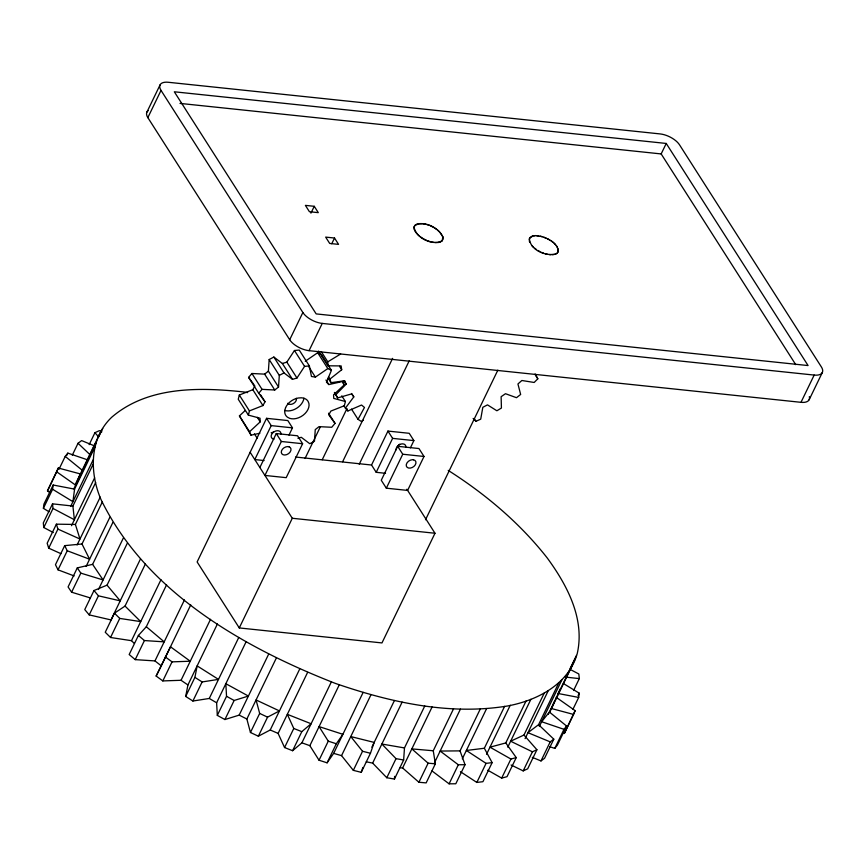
<?xml version="1.0" encoding="UTF-8"?>
<svg xmlns="http://www.w3.org/2000/svg" width="866" height="866" viewBox="0 0 866 866"><rect width="100%" height="100%" fill="white"/><g stroke="black" fill="none" stroke-linecap="round" stroke-linejoin="round"><path stroke-width="1.3" d="M259.887 433.206L251.032 435.197L249.56 431.744L260.211 421.85L260.038 418.235L248.39 415.128L249.44 410.906L262.939 405.559L265.018 401.759L258.728 393.24L262.052 389.364L274.76 390.003L278.527 387.026L268.395 371.168L269.174 359.531L273.851 357.041L282.381 363.493L292.513 379.351L296.962 378.009L304.583 366.372L309.379 365.939L311.446 376.472L315.386 377.111L327.813 368.58L331.429 370.323L326.471 382.123L328.842 384.58L342.741 381.451L344.224 384.894L333.572 394.788L333.746 398.403L345.393 401.51L344.332 405.743L330.844 411.09L328.766 414.89L335.055 423.398L331.732 427.274L319.024 426.646L315.256 429.612L314.477 441.249L309.801 443.738L301.271 437.287L297.926 438.293M278.527 387.026L279.307 375.389L269.174 359.531M366.264 761.809L372.651 763.108L386.799 777.733L394.441 779.054L394.615 776.38M394.441 779.054L403.653 759.98L404.476 747.932L424.741 706.017M74.573 489.117L72.928 501.674L52.599 489.268L53.162 485.025L74.573 489.117L94.838 447.202M49.026 511.784L43.387 508.331L43.939 504.099L53.162 485.025M572.913 709.351L578.683 697.433L579.246 693.19L563.43 683.534M299.712 669.017L270.224 729.995L258.349 736.208L250.458 732.506L246.853 719.018L239.178 715.121L224.922 719.549L217.312 715.381L216.619 702.781L209.28 698.461L192.901 701.016L185.692 696.448L187.922 684.963L217.409 623.975M194.915 677.385L197.145 665.889L218.503 679.388L202.124 681.943L194.915 677.385L185.692 696.448M254.885 385.89L252.807 389.689L239.308 395.037L238.258 399.269L248.39 415.128M414.045 227.336L414.143 228.97M414.165 226.892L414.814 225.561M442.883 239.319L442.234 240.651M443.002 238.875L442.905 237.23M270.224 729.995L278.105 733.405L284.568 747.542L292.6 750.725L301.898 742.822L309.855 745.68L319.045 760.229L327.088 762.827L333.659 753.377L341.55 755.639L353.328 770.35L361.23 772.331L362.886 767.503M370.453 753.258L374.177 742.411L350.773 736.565L362.54 751.277L370.453 753.258L361.23 772.331M554.316 701.796L551.469 708.529L573.541 714.428L575.143 710.65L556.199 697.314M49.578 492.364L47.478 490.881L58.303 468.019L80.365 473.929L75.634 485.144L56.691 471.808L58.303 468.019M146.895 112.125L160.069 84.89M147.848 117.635L161.022 90.389A15.837 7.458 25.8 0 1 168.231 82.27L660.163 133.927A15.837 7.458 25.8 0 1 679.539 144.849L821.39 366.957A15.837 7.458 25.8 0 1 814.17 375.075L800.996 402.322L309.075 350.665A15.837 7.458 25.8 0 1 289.699 339.743L147.848 117.635A15.837 7.458 25.8 0 1 148.227 110.632M47.478 490.881L56.691 471.808M58.888 469.502L65.221 456.393L67.84 453.124L87.715 459.889M66.693 455.505L67.84 453.124M43.387 508.331L52.599 489.268M72.279 455.202L78.037 443.284L81.631 440.588L95.228 446.207M93.171 464.144L72.906 506.058L52.523 503.85L43.3 522.923L43.798 527.535L53.291 532.547M43.798 527.535L53.01 508.461L52.523 503.85M89.166 444.637L94.935 432.708L99.438 430.629L101.852 431.809M75.764 483.455L100.629 432.015M95.661 482.546L75.396 524.46L56.387 524.168L47.165 543.242L48.702 548.156L60.956 553.677M86.503 462.043L95.769 442.883M98.659 436.897L102.718 428.518M73.913 488.716L95.899 443.23M48.702 548.156L57.925 529.083L56.387 524.168M70.622 506.448L93.192 459.759M71.499 525.705L94.643 477.826M102.264 502.085L81.999 544L64.69 545.634L55.467 564.697L58.033 569.839L74.162 575.933M58.033 569.839L67.245 550.765L64.69 545.634M77.085 544.985L100.229 497.116M112.872 522.436L92.608 564.351L77.291 567.88L68.078 586.942L71.607 592.203L90.161 597.876M71.607 592.203L80.83 573.14L77.291 567.88M86.135 566.364L109.852 517.294M127.302 543.253L107.038 585.156L93.983 590.525L84.76 609.588L89.209 614.892L111 619.926L140.487 558.938M98.475 589.475L123.351 538.024M89.209 614.892L98.432 595.819L93.983 590.525M145.304 564.156L125.04 606.07L114.464 613.182L105.251 632.245L110.534 637.495L131.491 640.688L134.111 643.276M310.926 213.155L314.25 206.303L305.384 205.372L309.433 211.715L318.298 212.646L314.25 206.303M110.534 637.495L119.746 618.421L114.464 613.182M131.491 640.688L160.968 579.7M166.575 584.821L146.311 626.735L138.398 635.46L129.175 654.534L135.215 659.632L154.971 660.92L161.271 665.857L156.151 676.054L162.83 680.925L181.048 680.286L187.922 684.963M331.754 243.747L334.514 238.031L325.648 237.1L329.697 243.443L338.563 244.374L334.514 238.031M289.699 339.743L302.873 312.507L161.022 90.389M135.215 659.632L144.427 640.559L164.194 641.847L146.311 626.735M288.963 435.122L292.481 427.847L287.826 420.551L266.555 418.321L197.123 561.947L239.276 627.937L381.971 642.929L434.992 533.25L406.868 489.225M154.971 660.92L184.458 599.932M266.555 418.321L271.21 425.617L254.799 459.565L264.108 460.55M309.075 350.665L322.249 323.419L814.17 375.075M156.151 676.054L170.483 646.783L190.271 661.223L172.042 661.862L165.374 656.98M161.271 665.857L190.747 604.869M259.865 467.499L276.276 433.552L297.547 435.782L302.613 443.717L286.202 477.664L264.931 475.434L281.342 441.487L276.276 433.552M162.83 680.925L172.042 661.862M181.048 680.286L210.535 619.309M305.048 458.46L320.333 426.841M192.901 701.016L202.124 681.943M239.276 627.937L292.286 518.269L250.133 452.269M322.239 459.738L346.93 408.655M209.28 698.461L238.767 637.473M216.619 702.781L246.096 641.793M217.312 715.381L226.535 696.307L225.842 683.707L248.39 696.058L234.145 700.475L226.535 696.307M342.633 461.74L392.601 358.362M224.922 719.549L234.145 700.475M359.228 464.23L409.207 360.851M239.178 715.121L268.655 654.144M246.853 719.018L276.33 658.041M385.532 473.301L376.201 472.316L371.546 465.02L387.957 431.073L409.228 433.303L413.883 440.599L410.376 447.874M250.458 732.506L259.67 713.432L256.065 699.955L279.447 710.921L267.562 717.145L258.349 736.208M376.201 472.316L392.612 438.369L387.957 431.073M397.678 446.304L381.267 480.251L386.333 488.186L407.605 490.416L424.015 456.469L418.949 448.534L397.678 446.304L402.744 454.228L424.015 456.469M386.333 488.186L402.744 454.228M278.105 733.405L307.592 672.417M284.568 747.542L293.78 728.468L287.328 714.331L311.121 723.749L301.812 731.651L292.6 750.725M301.898 742.822L331.386 681.834M309.855 745.68L339.342 684.692M425.52 519.752L497.842 370.161M319.045 760.229L328.268 741.155L319.078 726.606L342.882 734.303L336.311 743.764L327.088 762.827M333.659 753.377L363.146 692.389M341.55 755.639L371.027 694.651M353.328 770.35L362.54 751.277M371.871 747.174L394.441 700.497M795.746 364.651L661.169 153.931L666.235 143.453L174.315 91.785L316.166 313.903L808.086 365.56L666.235 143.453M372.651 763.108L402.127 702.12M386.799 777.733L396.022 758.659L381.863 744.035L404.476 747.932M400.222 767.752L402.614 767.969L432.091 706.981M402.614 767.969L418.906 782.258L426.148 782.896L435.36 763.823L433.26 750.768L453.524 708.853M418.906 782.258L428.129 763.184L435.36 763.823M434.396 762.968L460.42 709.135M432.004 770.935L449.097 783.827L455.808 783.773L465.031 764.71L460.041 750.876L480.294 708.962M449.097 783.827L458.32 764.765L465.031 764.71M462.325 758.822L486.627 708.561M460.431 771.693L476.841 782.442L482.925 781.695L492.137 762.621L484.343 748.256L504.607 706.342M486.53 754.329L510.247 705.26M476.841 782.442L486.064 763.368L492.137 762.621M505.776 742.941L516.244 757.609L510.908 759.027L489.994 747.174L505.776 742.941L526.041 701.038M507.757 747.174L530.901 699.295M487.742 770.199L501.685 778.101L510.908 759.027M523.952 735.039L536.909 749.74L532.406 751.818L510.637 741.209L523.952 735.039L544.216 693.125M525.077 738.633L548.221 690.765M516.244 757.609L507.021 776.672L501.685 778.101M538.576 724.68L553.796 739.163L550.202 741.87L527.957 732.679L538.576 724.68L558.841 682.765M539.345 726.487L561.904 679.81M557.942 693.72L560.259 688.925M570.099 668.574L576.464 655.4M548.232 714.407L569.644 670.111M570.272 669.017L575.457 658.29M549.748 712.112L571.733 666.614M511.092 764.992L523.194 770.892L532.406 751.818M536.909 749.74L527.686 768.813L523.194 770.892M573.563 690.527L579.322 678.608L578.824 673.986L570.521 669.602M532.33 757.36L540.99 760.933L550.202 741.87M553.796 739.163L544.584 758.237L540.99 760.933M578.087 695.571L579.246 693.19M549.813 746.708L554.781 748.397L563.993 729.334L566.613 726.065L549.39 712.025L541.64 721.724L563.993 729.334M566.613 726.065L557.401 745.128L554.781 748.397M575.143 710.65L564.318 733.502L573.541 714.428M809.169 399.702L822.343 372.467M529.375 238.821L529.223 239.958M529.743 238.074L530.447 237.187M557.758 252.342L557.055 253.218M558.126 251.584L558.278 250.447M363.449 420.162L361.295 421.439L358.026 419.328L364.478 407.453L361.544 405.028L347.894 410.96L343.867 405.981M282.381 363.493L286.83 362.14L294.451 350.503L299.246 350.07L309.379 365.939M345.317 408.243L353.804 396.888L351.628 393.489M258.728 393.24L248.596 377.381L251.919 373.495L264.628 374.134L268.395 371.168M353.804 396.888L351.596 393.9L337.686 397.916L335.867 394.68L346.14 384.19L344.722 380.726L330.974 382.718L328.073 378.182M535.296 374.155L537.818 378.799L534.17 382.469L521.852 380.499L517.933 383.974L520.65 394.452L516.493 397.7L505.484 393.705L501.122 396.704L501.425 408.048L496.878 410.776L487.504 404.877L482.827 407.301L480.717 419.176L475.921 421.298L473.128 418.44M415.16 225.225L416.514 224.294M441.898 240.975L440.534 241.906M251.032 435.197L239.427 415.886L245.23 410.484M330.974 382.718L329.968 379.048L341.713 369.75L341.128 365.917L327.954 365.809L318.547 351.076M305.254 361.241L317.681 352.722L321.297 354.465L331.429 370.323M531.215 236.667L532.428 236.104M556.286 253.738L555.074 254.301M327.954 365.809L327.792 361.836L340.652 353.999M279.307 375.389L283.983 372.91L292.513 379.351M417.066 224.099L419.036 223.634M439.993 242.101L438.012 242.567M533.543 235.844L535.177 235.649M553.959 254.561L552.324 254.766M484.343 748.256L466.363 750.476L486.064 763.368M419.75 223.59L422.207 223.623M437.298 242.61L434.84 242.588M460.041 750.876L440.155 751.049L458.32 764.765M536.563 235.66L538.511 235.833M550.938 254.745L548.99 254.572M433.26 750.768L411.837 748.895L428.129 763.184M179.998 103.4L661.169 153.931M271.21 425.617L292.481 427.847M392.612 438.369L413.883 440.599M281.342 441.487L302.613 443.717M295.512 457.031L371.568 465.02M292.286 518.269L434.992 533.25M565.303 677.082L579.322 678.608M423.03 223.731L425.801 224.251M434.018 242.48L431.246 241.96M119.746 618.421L140.714 621.615L125.04 606.07M247.633 392.612L243.855 391.962C199.267 387.145 147.783 386.214 111.757 417.206C89.306 438.423 89.458 472.814 100.997 499.552C146.094 592.052 242.967 647.281 335.358 683.404C390.295 702.348 449.454 715.565 507.617 705.974C537.039 700.497 568.605 684.421 577.254 653.516C585.102 618.876 567.122 585.145 547.269 558.007C519.914 523.096 485.545 494.118 448.209 470.39M396.022 758.659L403.653 759.98M547.42 254.279L545.299 253.749M558.527 693.579L578.683 697.433M98.432 595.819L120.222 600.852L107.038 585.156M540.081 236.126C547.507 238.139 558.527 242.881 558.072 251.941L556.827 253.489C546.847 257.267 529.775 250.122 529.429 238.464L532.807 235.931L535.686 235.584L542.203 236.656M426.689 224.5L429.59 225.485M430.359 241.701L427.458 240.726M80.83 573.14L103.086 579.939L92.608 564.351M328.268 741.155L336.311 743.764M543.837 237.208L546.002 238.074M543.664 253.197L541.499 252.342M67.245 550.765L89.588 559.209L81.999 544M293.78 728.468L301.812 731.651M430.478 225.864L433.303 227.238M426.581 240.337L423.745 238.973M57.925 529.083L79.975 539.031L75.396 524.46M259.67 713.432L267.562 717.145M547.593 238.843L549.65 239.969M539.908 251.562L537.851 250.447M53.01 508.461L74.389 519.741L72.906 506.058M434.126 227.726L436.691 229.393M422.922 238.486L420.367 236.819M551.09 240.9L552.887 242.22M536.411 249.505L534.614 248.185M437.395 229.945L439.517 231.796M419.653 236.266L417.531 234.415M65.221 456.393L82.454 470.433M138.398 635.46L144.427 640.559M554.078 243.259L555.507 244.677M533.413 247.146L531.995 245.738M78.037 443.284L90.41 455.061M440.058 232.38L442.883 236.894L442.169 240.791C432.264 245.955 416.091 238.15 414.035 227.163L414.879 225.42C424.524 220.386 438.153 227.422 442.786 236.699M416.99 233.831L415.453 231.915M94.935 432.708L98.388 436.637M556.373 245.749L557.325 247.167M248.596 377.381L254.095 384.829M534.928 374.264L537.818 378.799M474.481 419.036L475.921 421.298M339.537 366.35L341.713 369.75M343.964 380.791L346.14 384.19M342.774 382.631L344.224 384.894M321.286 351.628L327.792 361.836M317.681 352.722L327.813 368.58M351.509 409.131L358.026 419.328M341.778 395.849L345.393 401.51M328.517 376.786L329.968 379.048M346.454 408.698L347.894 410.96M334.417 392.417L335.867 394.68M334.796 393.391L337.686 397.916M325.952 380.044L328.842 384.58M308.87 366.913L315.386 377.111M294.451 350.503L304.583 366.372M328.539 413.201L335.055 423.398M286.83 362.14L296.962 378.009M273.851 357.041L283.983 372.91M264.628 374.134L274.76 390.003M251.919 373.495L262.052 389.364M260.666 394.961L265.018 401.759M252.807 389.689L262.939 405.559M257.31 417.315L260.211 421.85M239.308 395.037L249.44 410.906M254.388 433.844L257.289 438.38M239.427 415.886L249.56 431.744M415.117 231.341L414.262 229.501M557.801 248.196L558.213 249.527M529.7 242.209L529.288 240.889M809.331 396.617A15.837 7.458 25.8 0 1 800.996 402.322M322.249 323.419A15.837 7.458 25.8 0 1 302.873 312.507M303.934 398.208A13.196 9.245 -32.6 0 1 284.611 410.408M296.334 398.317A5.012 3.518 -32.6 0 1 293.433 403.524A5.012 3.518 -32.6 0 1 287.728 403.275M396.13 449.757A5.283 3.702 -32.6 0 1 401.153 444.009A5.283 3.702 -32.6 0 1 405.786 447.43M399.746 444.204A5.283 3.702 -32.6 0 1 398.62 445.005M274.002 439.127A5.283 3.702 -32.6 0 1 271.437 434.84A5.283 3.702 -32.6 0 1 277.25 430.727A5.283 3.702 -32.6 0 1 280.833 434.299M273.667 431.874A5.283 3.702 -32.6 0 1 271.155 432.751M285.542 407.756L284.784 410.495A13.196 9.245 -32.6 0 0 287.382 417.152L289.677 418.343A13.196 9.245 -32.6 0 0 303.197 415.182A13.196 9.245 -32.6 0 0 308.935 403.545L308.047 401.272A13.196 9.245 -32.6 0 0 301.314 397.797L298.229 398.003A13.196 9.245 -32.6 0 0 285.542 407.756M413.461 459.77L412.281 459.716A5.283 3.702 -32.6 0 0 406.316 465.984A5.283 3.702 -32.6 0 0 413.97 466.384A5.283 3.702 -32.6 0 0 413.461 459.77M288.963 446.759L287.837 446.585A5.283 3.702 -32.6 0 0 281.298 452.453A5.283 3.702 -32.6 0 0 288.584 453.611A5.283 3.702 -32.6 0 0 288.963 446.759"/></g></svg>
